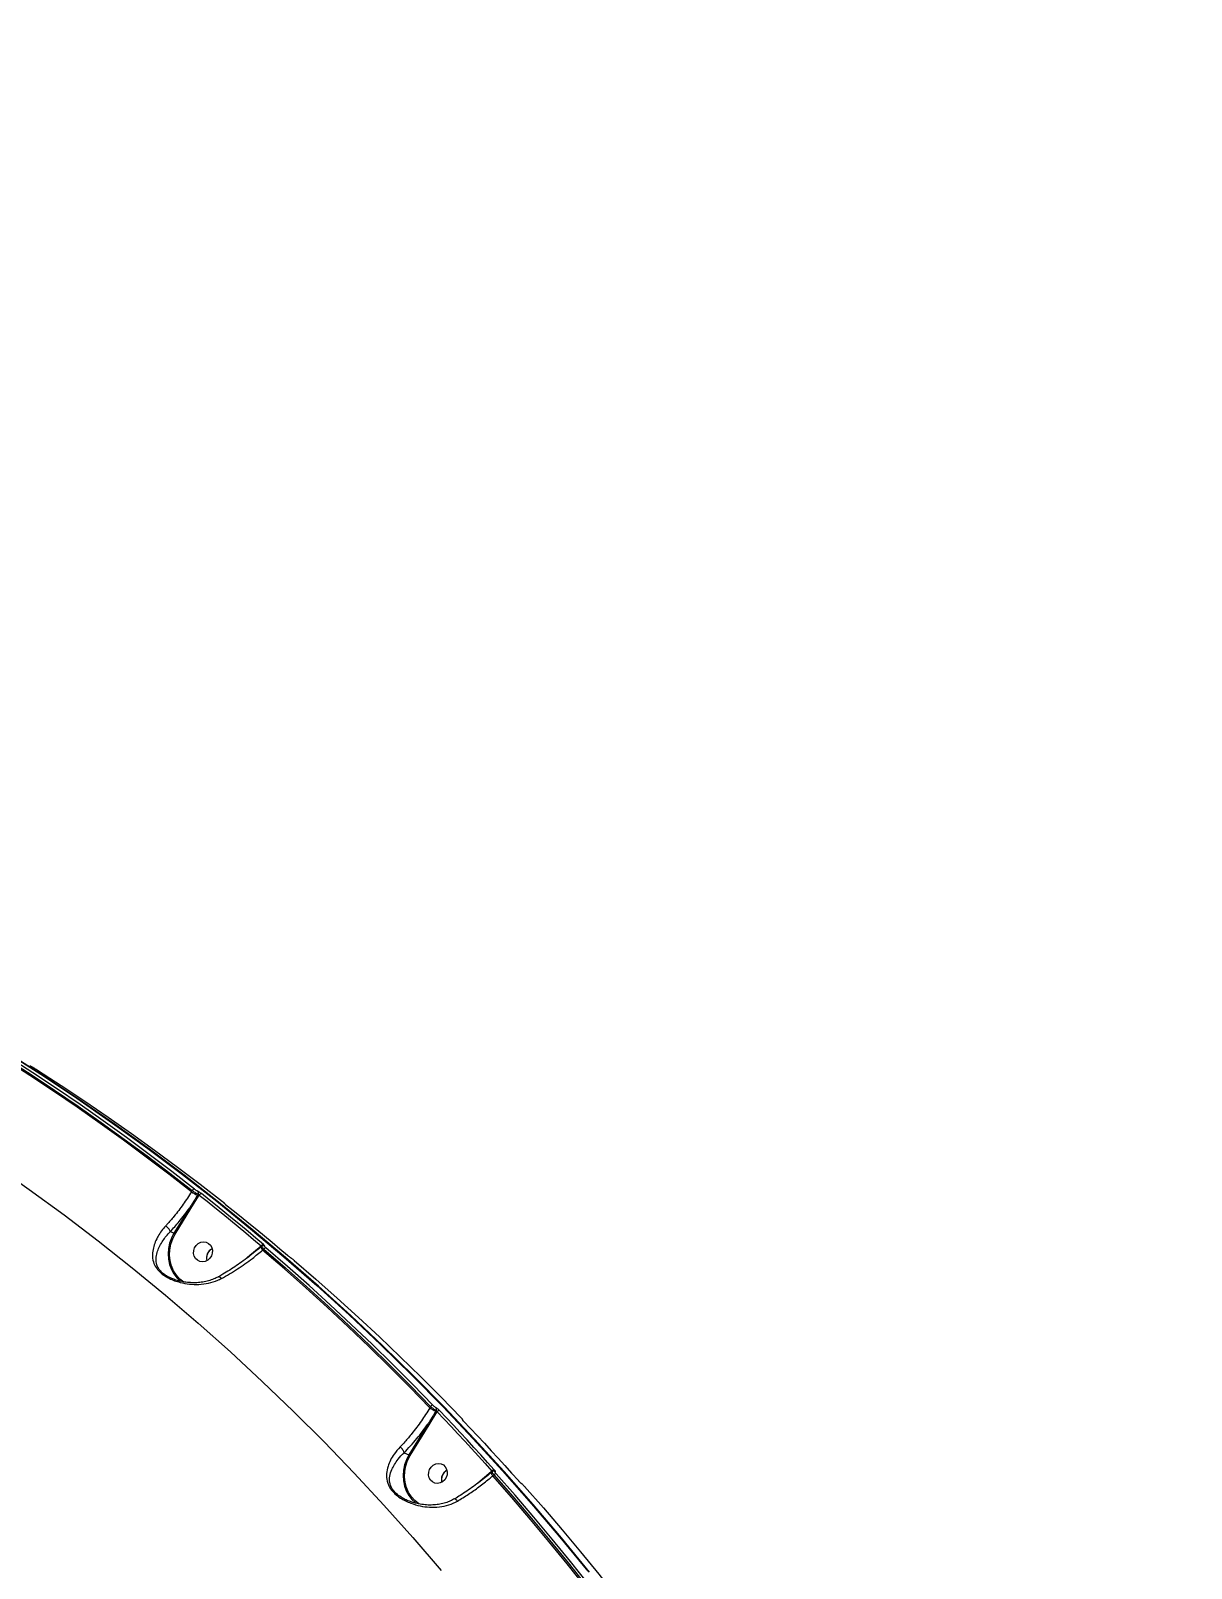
# Model space of a CAD drawing. Header units: millimetres. Extents: x -6879 to 7341, y -8047 to 7187.
# Drawn here: x 247 to 763, y 3752 to 4437 of the extents above; entities that cross this region are included whole.
import ezdxf

# ---------------------------------------------------------------- set-up
doc = ezdxf.new("R2010")
doc.units = ezdxf.units.MM
for name, color, linetype in [('DIKOM_ОБЪЕКТ', 7, 'Continuous'), ('DIKOM_РАЗМЕР_ЗОНА', 7, 'Continuous'), ('DIKOM_РАЗМЕР_ОБЪЕКТА', 7, 'Continuous')]:
    doc.layers.add(name, color=color, linetype=linetype)
doc.styles.add('style1', font='arial.ttf', dxfattribs={"width": 0.8})
doc.dimstyles.new('1-50', dxfattribs={"dimtxt": 300, "dimasz": 200, "dimexe": 100, "dimexo": 0, "dimgap": 100, "dimtad": 0, "dimdec": 0, "dimtxsty": 'style1', "dimcen": 0, "dimclrd": 7, "dimclre": 7, "dimadec": 1, "dimazin": 2, "dimtfac": 1, "dimtdec": 0, "dimtmove": 1, "dimatfit": 3, "dimfxl": 0, "dimlwd": 25, "dimlwe": 18, "dimarcsym": 0})

# ---------------------------------------------------------------- blocks, each defined once
blk = doc.blocks.new('*D19')
at = {"layer": 'Defpoints', "color": 0, "transparency": 16777216}
for p in [(5624.04, 6094.27), (-4435.35, 2864.29), (5624.04, -2640.11)]:
    blk.add_point(p, dxfattribs=at)
at = {"layer": 'DIKOM_РАЗМЕР_ОБЪЕКТА', "color": 7, "lineweight": 18, "transparency": 16777216}
for p, q in [((-4435.35, 2864.29), (-4435.35, 6194.27)), ((5624.04, -2640.11), (5624.04, 6194.27))]:
    blk.add_line(p, q, dxfattribs=at)
at = {"layer": 'DIKOM_РАЗМЕР_ОБЪЕКТА', "color": 7, "lineweight": 25, "transparency": 16777216}
for p, q in [((-4235.35, 6094.27), (2113.67, 6094.27)), ((5424.04, 6094.27), (3193.46, 6094.27))]:
    blk.add_line(p, q, dxfattribs=at)
at = {"layer": 'DIKOM_РАЗМЕР_ОБЪЕКТА', "color": 7, "transparency": 16777216}
for points in [[(-4235.35, 6127.6), (-4235.35, 6060.94), (-4435.35, 6094.27)], [(5424.04, 6127.6), (5424.04, 6060.94), (5624.04, 6094.27)]]:
    blk.add_solid(points, dxfattribs=at)
at = {"layer": 'DIKOM_РАЗМЕР_ОБЪЕКТА', "color": 0, "transparency": 16777216, "insert": (2653.56, 6094.27), "char_height": 300, "attachment_point": 5, "style": 'style1'}
blk.add_mtext('10100', dxfattribs=at)
blk = doc.blocks.new('*D17')
at = {"layer": 'Defpoints', "color": 0, "transparency": 16777216}
for p in [(-5935.35, 6990.27), (-5935.35, 998.27), (7340.79, -2830.86)]:
    blk.add_point(p, dxfattribs=at)
at = {"layer": 'DIKOM_РАЗМЕР_ЗОНА', "color": 7, "lineweight": 18, "transparency": 16777216}
for p, q in [((-5935.35, 998.27), (-5935.35, 7090.27)), ((7340.79, -2830.86), (7340.79, 7090.27))]:
    blk.add_line(p, q, dxfattribs=at)
at = {"layer": 'DIKOM_РАЗМЕР_ЗОНА', "color": 7, "lineweight": 25, "transparency": 16777216}
for p, q in [((-5735.35, 6990.27), (2016.67, 6990.27)), ((7140.79, 6990.27), (3096.46, 6990.27))]:
    blk.add_line(p, q, dxfattribs=at)
at = {"layer": 'DIKOM_РАЗМЕР_ЗОНА', "color": 7, "transparency": 16777216}
for points in [[(-5735.35, 7023.6), (-5735.35, 6956.94), (-5935.35, 6990.27)], [(7140.79, 7023.6), (7140.79, 6956.94), (7340.79, 6990.27)]]:
    blk.add_solid(points, dxfattribs=at)
at = {"layer": 'DIKOM_РАЗМЕР_ЗОНА', "color": 0, "transparency": 16777216, "insert": (2556.56, 6990.27), "char_height": 300, "attachment_point": 5, "style": 'style1'}
blk.add_mtext('13300', dxfattribs=at)

msp = doc.modelspace()

# ---------------------------------------------------------------- linework, layer by layer
at = {"layer": 'DIKOM_ОБЪЕКТ', "color": 7, "linetype": 'Continuous', "lineweight": 15}
for p, q in [((319.03, 3920.56), (318.68, 3920)), ((318.48, 3912.54), (321.87, 3918.1)), ((321.65, 3918.92), (321.34, 3918.42)), ((321.87, 3918.1), (322.14, 3918.54)), ((333.27, 3914.9), (333.16, 3914.99)), ((317.92, 3912.87), (310.91, 3901.52)), ((311.48, 3901.19), (318.48, 3912.54)), ((309.29, 3902.25), (310.91, 3901.52)), ((349.63, 3895.81), (344.66, 3891.58)), ((349.74, 3895.9), (349.63, 3895.81)), ((349.65, 3895.49), (349.64, 3895.48)), ((349.96, 3895.76), (349.65, 3895.49)), ((350.36, 3894.01), (350.86, 3894.44)), ((344.66, 3891.58), (343.53, 3890.6)), ((425.08, 3824.44), (424.73, 3823.86)), ((424.47, 3816.3), (427.92, 3821.97)), ((427.6, 3822.63), (427.39, 3822.29)), ((427.92, 3821.97), (427.99, 3822.09)), ((439.77, 3817.83), (439.73, 3817.86)), ((423.9, 3816.63), (415.44, 3802.92)), ((416, 3802.59), (424.47, 3816.3)), ((413.3, 3803.88), (415.44, 3802.92)), ((447.13, 3791.2), (446.05, 3790.27)), ((452, 3795.35), (447.13, 3791.2)), ((452.38, 3795.68), (452, 3795.35)), ((452.02, 3795.03), (452.01, 3795.02)), ((452.45, 3795.41), (452.02, 3795.03)), ((452.73, 3793.55), (453.22, 3793.98)), ((414.48, 3782.8), (414.13, 3782.94))]:
    msp.add_line(p, q, dxfattribs=at)
at = {"layer": 'DIKOM_ОБЪЕКТ', "color": 7, "linetype": 'Continuous', "lineweight": 15, "flags": 128}
for points in [[(151.3, 4029.75), (168.45, 4020.97), (185.44, 4011.87), (202.25, 4002.45), (218.89, 3992.7), (235.34, 3982.64), (251.61, 3972.26), (267.69, 3961.57), (283.56, 3950.57), (299.24, 3939.27), (314.71, 3927.66), (329.97, 3915.76), (345.02, 3903.56), (359.84, 3891.08), (374.44, 3878.3), (388.81, 3865.24), (402.95, 3851.91), (416.85, 3838.3), (430.51, 3824.42), (443.92, 3810.27), (457.08, 3795.86), (469.99, 3781.19), (482.64, 3766.27), (495.03, 3751.1)], [(495.77, 3750.77), (483.38, 3765.94), (470.73, 3780.86), (457.82, 3795.53), (444.66, 3809.94), (431.25, 3824.09), (417.59, 3837.97), (403.69, 3851.58), (389.55, 3864.91), (375.18, 3877.97), (360.58, 3890.75), (345.76, 3903.23), (330.71, 3915.43), (315.45, 3927.33), (299.98, 3938.94), (284.3, 3950.24), (268.42, 3961.24), (252.35, 3971.93), (236.08, 3982.3), (219.63, 3992.37), (202.99, 4002.12), (186.18, 4011.54), (169.19, 4020.64), (152.04, 4029.42)], [(318.68, 3920), (308.68, 3927.77), (298.58, 3935.42), (288.4, 3942.94), (278.13, 3950.33), (267.77, 3957.59), (257.33, 3964.72), (246.8, 3971.72), (236.19, 3978.58)], [(236.71, 3979.03), (247.3, 3972.18), (257.8, 3965.2), (268.22, 3958.08), (278.56, 3950.84), (288.81, 3943.46), (298.97, 3935.95), (309.04, 3928.32), (319.03, 3920.56)], [(319.97, 3921.21), (309.97, 3928.97), (299.89, 3936.61), (289.72, 3944.13), (279.46, 3951.51), (269.12, 3958.76), (258.69, 3965.88), (248.18, 3972.87), (237.58, 3979.73)], [(166.23, 3972.76), (182.68, 3963.04), (198.93, 3953), (215, 3942.64), (230.87, 3931.96), (246.54, 3920.97), (262, 3909.68), (277.25, 3898.08), (292.29, 3886.17), (307.1, 3873.97), (321.69, 3861.48), (336.05, 3848.7), (350.18, 3835.63), (364.06, 3822.28), (377.7, 3808.65), (391.09, 3794.75), (404.23, 3780.58), (417.12, 3766.15), (429.74, 3751.46)], [(250.14, 3974.11), (260.73, 3967.25), (271.25, 3960.26), (281.68, 3953.14), (292.02, 3945.89), (302.28, 3938.51), (312.45, 3931), (322.53, 3923.36), (332.52, 3915.59)], [(322.14, 3918.54), (325.63, 3915.76), (329.11, 3912.97), (332.58, 3910.16), (336.03, 3907.34), (339.47, 3904.51), (342.91, 3901.65), (346.33, 3898.78), (349.74, 3895.9)], [(350.7, 3896.53), (347.29, 3899.41), (343.87, 3902.28), (340.43, 3905.14), (336.98, 3907.98), (333.53, 3910.8), (330.06, 3913.61), (326.57, 3916.4), (323.08, 3919.18)], [(333.79, 3914.39), (337.29, 3911.61), (340.77, 3908.82), (344.24, 3906.01), (347.7, 3903.19), (351.14, 3900.35), (354.58, 3897.49), (358, 3894.62), (361.41, 3891.74)], [(310.91, 3901.52), (309.79, 3899.36), (308.97, 3897.08), (308.46, 3894.71), (308.29, 3892.32), (308.45, 3889.94), (308.93, 3887.64), (309.74, 3885.46), (310.85, 3883.46), (312.23, 3881.66), (313.86, 3880.12), (313.87, 3880.12)], [(315.22, 3879.8), (313.53, 3881.16), (311.98, 3882.87), (310.73, 3884.84), (309.79, 3887.01), (309.19, 3889.33), (308.94, 3891.75), (309.06, 3894.2), (309.52, 3896.63), (310.34, 3898.98), (311.48, 3901.19)], [(320.79, 3896.1), (321.73, 3896.95), (322.83, 3897.49), (324.02, 3897.69), (325.19, 3897.53), (326.24, 3897.03), (327.11, 3896.21), (327.7, 3895.16), (327.98, 3893.96), (327.92, 3892.69), (327.53, 3891.48), (326.83, 3890.4), (325.9, 3889.56), (324.79, 3889.02), (323.6, 3888.81), (322.44, 3888.97), (321.38, 3889.48), (320.52, 3890.29), (319.92, 3891.34), (319.65, 3892.55), (319.71, 3893.81), (320.1, 3895.03), (320.79, 3896.1)], [(327.86, 3894.65), (327.44, 3894.39), (326.5, 3893.55)], [(424.73, 3823.86), (415.79, 3833.05), (406.75, 3842.12), (397.61, 3851.07), (388.36, 3859.9), (379.01, 3868.61), (369.56, 3877.2), (360.01, 3885.67), (350.36, 3894.01)], [(350.86, 3894.44), (360.49, 3886.12), (370.02, 3877.66), (379.45, 3869.09), (388.78, 3860.4), (398.01, 3851.58), (407.14, 3842.65), (416.16, 3833.6), (425.08, 3824.44)], [(426.11, 3825), (417.18, 3834.18), (408.15, 3843.23), (399.02, 3852.17), (389.78, 3860.99), (380.44, 3869.7), (371, 3878.28), (361.46, 3886.73), (351.83, 3895.07)], [(364.39, 3889.45), (374.02, 3881.12), (383.56, 3872.66), (393, 3864.08), (402.34, 3855.38), (411.58, 3846.56), (420.71, 3837.62), (429.74, 3828.56), (438.66, 3819.39)], [(427.99, 3822.09), (431.09, 3818.83), (434.17, 3815.57), (437.24, 3812.29), (440.29, 3808.99), (443.34, 3805.69), (446.36, 3802.37), (449.38, 3799.03), (452.38, 3795.68)], [(453.43, 3796.23), (450.43, 3799.58), (447.41, 3802.92), (444.38, 3806.24), (441.33, 3809.55), (438.27, 3812.85), (435.2, 3816.13), (432.12, 3819.4), (429.02, 3822.65)], [(439.73, 3817.86), (442.83, 3814.61), (445.91, 3811.34), (448.99, 3808.06), (452.04, 3804.76), (455.09, 3801.45), (458.12, 3798.12), (461.14, 3794.79), (464.14, 3791.44)], [(415.44, 3802.92), (414.31, 3800.77), (413.49, 3798.48), (412.99, 3796.12), (412.81, 3793.72), (412.97, 3791.34), (413.46, 3789.04), (414.27, 3786.87), (415.37, 3784.86), (416.76, 3783.07), (418.39, 3781.53), (418.72, 3781.27)], [(420.03, 3781.01), (419.84, 3781.13), (418.05, 3782.56), (416.51, 3784.27), (415.26, 3786.24), (414.32, 3788.41), (413.72, 3790.73), (413.47, 3793.15), (413.58, 3795.6), (414.05, 3798.03), (414.86, 3800.38), (416, 3802.59)], [(425.32, 3797.51), (426.25, 3798.35), (427.36, 3798.89), (428.55, 3799.09), (429.71, 3798.93), (430.77, 3798.43), (431.63, 3797.62), (432.22, 3796.57), (432.5, 3795.36), (432.44, 3794.1), (432.05, 3792.88), (431.36, 3791.81), (430.42, 3790.96), (429.32, 3790.42), (428.13, 3790.22), (426.96, 3790.38), (425.9, 3790.88), (425.04, 3791.69), (424.45, 3792.74), (424.17, 3793.95), (424.23, 3795.21), (424.62, 3796.43), (425.32, 3797.51)], [(432.39, 3796.05), (431.96, 3795.79), (431.03, 3794.95)], [(517.07, 3713.63), (509.43, 3723.98), (501.68, 3734.24), (493.8, 3744.39), (485.81, 3754.43), (477.71, 3764.37), (469.49, 3774.21), (461.17, 3783.93), (452.73, 3793.55)], [(453.22, 3793.98), (461.64, 3784.38), (469.95, 3774.67), (478.15, 3764.86), (486.24, 3754.94), (494.21, 3744.91), (502.07, 3734.79), (509.81, 3724.55), (517.44, 3714.22)], [(518.54, 3714.7), (510.91, 3725.04), (503.16, 3735.28), (495.29, 3745.42), (487.31, 3755.45), (479.22, 3765.38), (471.02, 3775.2), (462.7, 3784.91), (454.27, 3794.52)], [(466.83, 3788.9), (475.26, 3779.3), (483.57, 3769.58), (491.78, 3759.76), (499.87, 3749.83), (507.85, 3739.8), (515.72, 3729.66), (523.47, 3719.42), (531.1, 3709.08)]]:
    msp.add_lwpolyline(points, dxfattribs=at)
at = {"layer": 'DIKOM_ОБЪЕКТ', "color": 7, "linetype": 'Continuous', "lineweight": 15}
for centre, radius, start, end in [((320.1, 3920), 1.21, 96.53737, 152.64449), ((320.82, 3919.48), 1, 325.82085, 45.2556), ((336.48, 3946.96), 32.31, 236.56948, 242.05742), ((318.3, 3912.7), 6.48, 56.57647, 62.05079), ((323.21, 3917.98), 1.21, 96.14064, 152.6281), ((315.36, 3907.87), 5.62, 56.27174, 62.98544), ((308.35, 3896.51), 5.62, 56.27174, 62.98544), ((330.13, 3890.43), 4.79, 118.24276, 193.56465), ((330.15, 3890.42), 4.81, 139.36311, 193.39672), ((348.73, 3895.1), 1.15, 25.28749, 38.0914), ((352.17, 3895.81), 2.55, 187.31768, 224.86568), ((350.82, 3895.29), 1.24, 95.37058, 150.57859), ((350.68, 3895.08), 0.932, 50.88944, 82.88095), ((351.95, 3893.82), 1.25, 95.65687, 150.26334), ((426.19, 3823.65), 1.36, 93.47109, 144.44403), ((442.52, 3850.82), 32.3, 236.56788, 242.05677), ((424.37, 3816.59), 6.44, 56.56461, 62.06739), ((426.76, 3823.21), 1.02, 325.77451, 37.69137), ((429.09, 3821.3), 1.36, 93.10475, 144.40527), ((438.51, 3817.94), 0.975, 15.71454, 44.79632), ((421.34, 3811.62), 5.63, 56.27244, 62.97425), ((412.88, 3797.91), 5.62, 56.27174, 62.98544), ((434.65, 3791.83), 4.79, 118.24276, 193.56465), ((434.67, 3791.82), 4.81, 139.36311, 193.39672), ((451.1, 3794.64), 1.15, 25.29213, 38.08676), ((454.55, 3795.35), 2.56, 187.45271, 224.80308), ((453.49, 3794.83), 1.4, 92.36344, 142.35313), ((454.34, 3793.11), 1.41, 92.58825, 142.08847), ((453.18, 3794.73), 0.933, 43.37492, 86.20709)]:
    msp.add_arc(centre, radius, start, end, dxfattribs=at)
for points, knots in [([(246.86, 3976.13), (246.92, 3976.09), (247.13, 3975.96), (247.35, 3975.83), (247.51, 3975.73)], [0, 0, 0, 0, 0.287881, 1, 1, 1, 1]), ([(247.51, 3975.73), (247.62, 3975.65), (247.88, 3975.5), (248.24, 3975.28), (248.41, 3975.17), (248.5, 3975.12)], [0, 0, 0, 0, 0.2986138, 0.6490442, 1, 1, 1, 1]), ([(248.5, 3975.12), (248.59, 3975.07), (248.77, 3974.97), (249.15, 3974.73), (249.58, 3974.47), (249.92, 3974.25), (250.1, 3974.14), (250.14, 3974.11)], [0, 0, 0, 0, 0.225024, 0.449623, 0.680357, 0.923862, 1, 1, 1, 1]), ([(319.03, 3920.56), (319.06, 3920.53), (319.31, 3920.35), (319.81, 3920.01), (320.52, 3919.55), (321.17, 3919.16), (321.49, 3919), (321.65, 3918.92)], [0, 0, 0, 0, 0.0422611, 0.2819664, 0.5212521, 0.7606244, 1, 1, 1, 1]), ([(321.53, 3920.2), (321.43, 3920.24), (321.24, 3920.34), (320.85, 3920.58), (320.43, 3920.86), (320.13, 3921.08), (319.99, 3921.19), (319.97, 3921.21)], [0, 0, 0, 0, 0.239407, 0.478717, 0.717929, 0.957726, 1, 1, 1, 1]), ([(323.08, 3919.18), (323.06, 3919.2), (322.92, 3919.31), (322.62, 3919.53), (322.2, 3919.81), (321.81, 3920.06), (321.62, 3920.15), (321.53, 3920.2)], [0, 0, 0, 0, 0.042638, 0.282492, 0.521638, 0.760762, 1, 1, 1, 1]), ([(318.68, 3920), (317.48, 3918.11), (315.04, 3914.29), (311.31, 3909.42), (308.66, 3906.34), (307.42, 3905), (307.23, 3904.8)], [0, 0, 0, 0, 0.343501, 0.696941, 0.954533, 1, 1, 1, 1]), ([(321.34, 3918.42), (321.17, 3918.14), (320.29, 3916.72), (319.16, 3914.86), (318.19, 3913.3), (317.92, 3912.87)], [0, 0, 0, 0, 0.153315, 0.766583, 1, 1, 1, 1]), ([(321.65, 3918.92), (321.68, 3918.91), (321.75, 3918.88), (321.87, 3918.79), (322, 3918.68), (322.09, 3918.59), (322.13, 3918.54), (322.14, 3918.54)], [0, 0, 0, 0, 0.2369097, 0.4742548, 0.713689, 0.9566014, 1, 1, 1, 1]), ([(332.52, 3915.59), (332.64, 3915.5), (332.87, 3915.31), (333.11, 3915.11), (333.22, 3914.99), (333.21, 3914.97), (333.17, 3914.99), (333.16, 3914.99)], [0, 0, 0, 0, 0.240693, 0.4814848, 0.7216204, 0.9612704, 1, 1, 1, 1]), ([(333.5, 3914.64), (333.49, 3914.66), (333.45, 3914.74), (333.38, 3914.84), (333.29, 3914.94), (333.14, 3915.09), (332.9, 3915.29), (332.63, 3915.51), (332.53, 3915.58)], [0, 0, 0, 0, 0.0510522, 0.1458781, 0.2370916, 0.3940775, 0.7897524, 1, 1, 1, 1]), ([(333.16, 3914.99), (333.15, 3915), (333.11, 3915.01), (333.1, 3915), (333.21, 3914.88), (333.44, 3914.67), (333.68, 3914.49), (333.79, 3914.39)], [0, 0, 0, 0, 0.038598, 0.278113, 0.518367, 0.759235, 1, 1, 1, 1]), ([(333.82, 3914.38), (333.8, 3914.39), (333.65, 3914.51), (333.46, 3914.66), (333.33, 3914.78), (333.29, 3914.82), (333.29, 3914.82), (333.29, 3914.82)], [0, 0, 0, 0, 0.07633, 0.507009, 0.798794, 0.96263, 1, 1, 1, 1]), ([(309.29, 3902.25), (310.6, 3903.7), (312.75, 3906.07), (315.62, 3909.7), (317.15, 3911.81), (317.92, 3912.87)], [0, 0, 0, 0, 0.4427, 0.720168, 1, 1, 1, 1]), ([(307.23, 3904.8), (307.06, 3904.61), (306.23, 3903.69), (304.92, 3902), (303.42, 3899.57), (302.26, 3897), (301.44, 3894.14), (301.18, 3891.18), (301.75, 3888.28), (302.98, 3886.03), (304.38, 3884.45), (305.68, 3883.32), (307.19, 3882.29), (309.03, 3881.29), (311.19, 3880.38), (314.18, 3879.46), (317.81, 3878.8), (322.06, 3878.66), (326.29, 3879.18), (329.64, 3880.19), (331.46, 3881.11), (332.01, 3881.38)], [0, 0, 0, 0, 0.013456, 0.066323, 0.119231, 0.183272, 0.24735, 0.32648, 0.405367, 0.467862, 0.499098, 0.530304, 0.561442, 0.592623, 0.634514, 0.676489, 0.748085, 0.819759, 0.893959, 0.968064, 1, 1, 1, 1]), ([(309.63, 3881.55), (309.46, 3881.62), (308.78, 3881.88), (307.64, 3882.51), (306.02, 3883.58), (304.95, 3884.61), (303.88, 3885.99), (303.04, 3887.75), (302.81, 3890.22), (303.28, 3892.79), (304.26, 3895.3), (305.5, 3897.55), (307.02, 3899.73), (308.3, 3901.23), (309.13, 3902.09), (309.28, 3902.25), (309.28, 3902.25)], [0, 0, 0, 0, 0.016656, 0.064435, 0.114055, 0.191692, 0.210791, 0.311031, 0.441187, 0.576406, 0.685365, 0.796177, 0.885926, 0.977278, 0.999943, 1, 1, 1, 1]), ([(309.28, 3902.25), (309.24, 3902.41), (309.15, 3902.75), (308.75, 3903.37), (308.22, 3903.99), (307.71, 3904.44), (307.38, 3904.69), (307.27, 3904.77), (307.23, 3904.8)], [0, 0, 0, 0, 0.220476, 0.440995, 0.661467, 0.881941, 0.963552, 1, 1, 1, 1]), ([(309.28, 3902.25), (309.28, 3902.25), (309.28, 3902.25), (309.29, 3902.25), (309.29, 3902.25)], [0, 0, 0, 0, 0.677379, 1, 1, 1, 1]), ([(349.62, 3895.5), (348.95, 3894.93), (347.37, 3893.57), (344.73, 3891.48), (341.77, 3889.26), (338.75, 3887.13), (335.69, 3885.12), (333.03, 3883.47), (331.4, 3882.55), (330.78, 3882.2)], [0, 0, 0, 0, 0.114819, 0.272532, 0.430819, 0.589129, 0.746939, 0.903864, 1, 1, 1, 1]), ([(332.01, 3881.38), (333.19, 3882.05), (335.56, 3883.38), (339.07, 3885.59), (342.5, 3887.92), (346.3, 3890.69), (348.86, 3892.78), (350.36, 3894.01)], [0, 0, 0, 0, 0.187285, 0.376549, 0.557007, 0.739196, 1, 1, 1, 1]), ([(349.74, 3895.9), (349.79, 3895.88), (349.89, 3895.85), (349.95, 3895.83), (349.98, 3895.82)], [0, 0, 0, 0, 0.5984502, 1, 1, 1, 1]), ([(349.98, 3895.73), (349.96, 3895.72), (349.9, 3895.69), (350.02, 3895.43), (350.34, 3895), (350.69, 3894.63), (350.86, 3894.44)], [0, 0, 0, 0, 0.141639, 0.426323, 0.713853, 1, 1, 1, 1]), ([(350.79, 3896), (350.77, 3896), (350.65, 3896.03), (350.39, 3895.99), (350.12, 3895.9), (350, 3895.78), (349.97, 3895.75)], [0, 0, 0, 0, 0.095096, 0.459133, 0.848682, 1, 1, 1, 1]), ([(351.27, 3895.8), (351.27, 3895.8), (351.32, 3895.79), (351.36, 3895.83), (351.27, 3895.98), (351.05, 3896.22), (350.82, 3896.43), (350.7, 3896.53)], [0, 0, 0, 0, 0.027817, 0.265007, 0.507725, 0.753977, 1, 1, 1, 1]), ([(351.83, 3895.07), (351.71, 3895.17), (351.48, 3895.38), (351.26, 3895.62), (351.17, 3895.77), (351.21, 3895.81), (351.26, 3895.8), (351.27, 3895.8)], [0, 0, 0, 0, 0.245815, 0.491739, 0.734288, 0.971478, 1, 1, 1, 1]), ([(361.41, 3891.74), (361.44, 3891.71), (361.59, 3891.59), (361.88, 3891.35), (362.28, 3891.04), (362.64, 3890.77), (362.81, 3890.65), (362.9, 3890.6)], [0, 0, 0, 0, 0.055735, 0.296796, 0.532624, 0.766193, 1, 1, 1, 1]), ([(362.9, 3890.6), (362.99, 3890.54), (363.16, 3890.43), (363.52, 3890.15), (363.92, 3889.85), (364.21, 3889.6), (364.36, 3889.48), (364.39, 3889.45)], [0, 0, 0, 0, 0.234075, 0.467939, 0.703952, 0.944857, 1, 1, 1, 1]), ([(330.76, 3882.25), (330.25, 3881.98), (329.01, 3881.29), (326.87, 3880.51), (324.37, 3879.87), (321.73, 3879.53), (319, 3879.46), (316.33, 3879.68), (313.91, 3880.1), (311.84, 3880.68), (310.43, 3881.17), (309.74, 3881.49), (309.63, 3881.55)], [0, 0, 0, 0, 0.080689, 0.197505, 0.317781, 0.440872, 0.567969, 0.697084, 0.806118, 0.899479, 0.983692, 1, 1, 1, 1]), ([(330.8, 3882.17), (330.87, 3882.19), (331.02, 3882.25), (331.4, 3882.03), (331.73, 3881.71), (331.93, 3881.48), (331.98, 3881.42), (332.01, 3881.38)], [0, 0, 0, 0, 0.256926, 0.577606, 0.898279, 0.946099, 1, 1, 1, 1]), ([(425.08, 3824.44), (425.13, 3824.4), (425.37, 3824.19), (425.85, 3823.79), (426.52, 3823.3), (427.14, 3822.88), (427.45, 3822.72), (427.6, 3822.63)], [0, 0, 0, 0, 0.054764, 0.294404, 0.53012, 0.764694, 1, 1, 1, 1]), ([(427.56, 3823.83), (427.47, 3823.88), (427.29, 3823.98), (426.93, 3824.25), (426.54, 3824.58), (426.27, 3824.84), (426.13, 3824.98), (426.11, 3825)], [0, 0, 0, 0, 0.233996, 0.46792, 0.703935, 0.944851, 1, 1, 1, 1]), ([(424.73, 3823.86), (423.5, 3821.9), (421, 3817.92), (417.2, 3812.89), (413.98, 3809.08), (412.2, 3807.19), (411.47, 3806.43)], [0, 0, 0, 0, 0.307258, 0.623317, 0.846351, 1, 1, 1, 1]), ([(427.39, 3822.29), (427.21, 3822), (426.34, 3820.59), (425.19, 3818.69), (424.19, 3817.1), (423.9, 3816.63)], [0, 0, 0, 0, 0.150415, 0.75213, 1, 1, 1, 1]), ([(429.02, 3822.65), (428.99, 3822.68), (428.86, 3822.82), (428.58, 3823.08), (428.2, 3823.41), (427.84, 3823.68), (427.66, 3823.78), (427.56, 3823.83)], [0, 0, 0, 0, 0.055754, 0.29678, 0.532668, 0.766185, 1, 1, 1, 1]), ([(427.6, 3822.63), (427.63, 3822.61), (427.69, 3822.57), (427.79, 3822.45), (427.89, 3822.3), (427.96, 3822.17), (427.98, 3822.1), (427.99, 3822.09)], [0, 0, 0, 0, 0.217902, 0.443609, 0.683595, 0.939771, 1, 1, 1, 1]), ([(439.55, 3818.07), (439.55, 3818.12), (439.53, 3818.25), (439.45, 3818.43), (439.33, 3818.63), (439.13, 3818.9), (438.86, 3819.19), (438.67, 3819.4), (438.63, 3819.43)], [0, 0, 0, 0, 0.087033, 0.198249, 0.322985, 0.582359, 0.925917, 1, 1, 1, 1]), ([(438.66, 3819.39), (438.77, 3819.28), (438.98, 3819.05), (439.19, 3818.79), (439.28, 3818.64), (439.25, 3818.61), (439.2, 3818.63), (439.2, 3818.63)], [0, 0, 0, 0, 0.245795, 0.491761, 0.734297, 0.971565, 1, 1, 1, 1]), ([(439.2, 3818.63), (439.19, 3818.63), (439.15, 3818.64), (439.12, 3818.62), (439.21, 3818.46), (439.41, 3818.2), (439.63, 3817.97), (439.73, 3817.86)], [0, 0, 0, 0, 0.027847, 0.265046, 0.507668, 0.753935, 1, 1, 1, 1]), ([(439.77, 3817.83), (439.75, 3817.85), (439.64, 3817.97), (439.49, 3818.13), (439.38, 3818.26), (439.35, 3818.32), (439.35, 3818.31), (439.35, 3818.31)], [0, 0, 0, 0, 0.085964, 0.483989, 0.772319, 0.95655, 1, 1, 1, 1]), ([(413.3, 3803.88), (414.25, 3804.87), (416.16, 3806.85), (418.9, 3810.04), (421.5, 3813.3), (423.09, 3815.52), (423.9, 3816.63)], [0, 0, 0, 0, 0.259547, 0.521838, 0.75988, 1, 1, 1, 1]), ([(411.47, 3806.43), (410.55, 3805.37), (408.86, 3803.44), (407.18, 3800.55), (405.98, 3797.65), (405.33, 3794.57), (405.51, 3791.78), (406.27, 3789.52), (407.32, 3787.62), (409.09, 3785.58), (411.47, 3783.77), (413.9, 3782.4), (416.81, 3781.14), (420.4, 3780.1), (424.67, 3779.53), (429, 3779.66), (433.24, 3780.48), (435.79, 3781.74), (437.03, 3782.36)], [0, 0, 0, 0, 0.078549, 0.143057, 0.207602, 0.287213, 0.366549, 0.405753, 0.444851, 0.497444, 0.549689, 0.59227, 0.634937, 0.707296, 0.779729, 0.854484, 0.92914, 1, 1, 1, 1]), ([(414.13, 3782.94), (414.12, 3782.95), (413.37, 3783.25), (411.85, 3784.13), (409.68, 3785.7), (408.14, 3787.49), (407.31, 3789.1), (407.04, 3790.06), (406.77, 3791.54), (406.83, 3793.5), (407.66, 3796.16), (408.97, 3798.68), (410.74, 3801.23), (412.31, 3802.92), (413.29, 3803.88), (413.29, 3803.88)], [0, 0, 0, 0, 0.001828, 0.073352, 0.156665, 0.239381, 0.299868, 0.363065, 0.3663, 0.499235, 0.637687, 0.749403, 0.863042, 0.999934, 1, 1, 1, 1]), ([(413.29, 3803.88), (413.26, 3804.06), (413.19, 3804.41), (412.82, 3805.06), (412.31, 3805.71), (411.86, 3806.13), (411.58, 3806.35), (411.51, 3806.4), (411.47, 3806.43)], [0, 0, 0, 0, 0.231615, 0.46323, 0.694868, 0.926497, 0.961036, 1, 1, 1, 1]), ([(413.29, 3803.88), (413.29, 3803.88), (413.29, 3803.88), (413.3, 3803.88), (413.3, 3803.88)], [0, 0, 0, 0, 0.635448, 1, 1, 1, 1]), ([(451.99, 3795.05), (451.32, 3794.47), (449.75, 3793.12), (447.15, 3791.07), (444.23, 3788.89), (441.25, 3786.8), (438.42, 3784.94), (436.59, 3783.84), (435.77, 3783.35)], [0, 0, 0, 0, 0.132843, 0.31222, 0.49239, 0.672758, 0.85265, 1, 1, 1, 1]), ([(437.03, 3782.36), (438.67, 3783.35), (441.89, 3785.31), (446.64, 3788.66), (450.22, 3791.43), (452.2, 3793.11), (452.73, 3793.55)], [0, 0, 0, 0, 0.302893, 0.594463, 0.892029, 1, 1, 1, 1]), ([(452.38, 3795.68), (452.42, 3795.65), (452.5, 3795.59), (452.58, 3795.5), (452.59, 3795.47), (452.59, 3795.46)], [0, 0, 0, 0, 0.337091, 0.670589, 1, 1, 1, 1]), ([(452.48, 3795.38), (452.45, 3795.37), (452.38, 3795.33), (452.48, 3795.04), (452.75, 3794.57), (453.07, 3794.18), (453.22, 3793.98)], [0, 0, 0, 0, 0.154965, 0.436297, 0.718303, 1, 1, 1, 1]), ([(453.24, 3795.65), (453.2, 3795.66), (453.06, 3795.68), (452.76, 3795.62), (452.56, 3795.48), (452.46, 3795.41)], [0, 0, 0, 0, 0.13938, 0.578038, 1, 1, 1, 1]), ([(453.85, 3795.37), (453.86, 3795.37), (453.92, 3795.37), (453.96, 3795.42), (453.9, 3795.6), (453.73, 3795.88), (453.53, 3796.11), (453.43, 3796.23)], [0, 0, 0, 0, 0.038547, 0.278123, 0.518365, 0.759196, 1, 1, 1, 1]), ([(454.27, 3794.52), (454.17, 3794.63), (453.98, 3794.86), (453.8, 3795.14), (453.74, 3795.33), (453.79, 3795.38), (453.85, 3795.37), (453.85, 3795.37)], [0, 0, 0, 0, 0.240669, 0.48141, 0.72168, 0.961231, 1, 1, 1, 1]), ([(464.14, 3791.44), (464.16, 3791.41), (464.29, 3791.28), (464.54, 3791.01), (464.9, 3790.66), (465.24, 3790.36), (465.41, 3790.23), (465.49, 3790.17)], [0, 0, 0, 0, 0.042631, 0.282455, 0.521604, 0.760769, 1, 1, 1, 1]), ([(465.49, 3790.17), (465.57, 3790.11), (465.74, 3789.99), (466.08, 3789.68), (466.43, 3789.33), (466.69, 3789.06), (466.81, 3788.92), (466.83, 3788.9)], [0, 0, 0, 0, 0.239384, 0.478652, 0.717881, 0.957715, 1, 1, 1, 1]), ([(435.75, 3783.39), (435.17, 3783.06), (433.86, 3782.33), (431.66, 3781.53), (429.21, 3780.91), (426.64, 3780.6), (423.96, 3780.56), (421.19, 3780.81), (418.54, 3781.33), (416.22, 3782.06), (414.79, 3782.59), (414.15, 3782.92), (414.13, 3782.93)], [0, 0, 0, 0, 0.090415, 0.200266, 0.313932, 0.430174, 0.549662, 0.676463, 0.802783, 0.907552, 0.997074, 1, 1, 1, 1]), ([(435.79, 3783.31), (435.85, 3783.33), (435.98, 3783.37), (436.34, 3783.14), (436.69, 3782.79), (436.92, 3782.5), (437.01, 3782.39), (437.03, 3782.36)], [0, 0, 0, 0, 0.24497, 0.542776, 0.840572, 0.950805, 1, 1, 1, 1])]:
    msp.add_open_spline(points, degree=3, knots=knots, dxfattribs=at)

# ---------------------------------------------------------------- dimensions: what is measured, and where the dimension line sits
at = {"layer": 'DIKOM_РАЗМЕР_ЗОНА'}
dim = msp.add_linear_dim(base=(-5935.35, 6990.27), p1=(7340.79, -2830.86), p2=(-5935.35, 998.27), text='13300', dimstyle='1-50', override={"dimscale": 1, "dimtix": 0, "dimtofl": 1, "dimtmove": 1, "dimatfit": 3}, dxfattribs=at)
dim.commit()
dim.dimension.update_dxf_attribs({"geometry": '*D17', "text_midpoint": (2556.56, 6990.27), "dimtype": 160})
at = {"layer": 'DIKOM_РАЗМЕР_ОБЪЕКТА'}
dim = msp.add_linear_dim(base=(5624.04, 6094.27), p1=(-4435.35, 2864.29), p2=(5624.04, -2640.11), text='10100', dimstyle='1-50', override={"dimscale": 1, "dimtix": 0, "dimtofl": 1, "dimtmove": 1, "dimatfit": 3}, dxfattribs=at)
dim.commit()
dim.dimension.update_dxf_attribs({"geometry": '*D19', "text_midpoint": (2653.56, 6094.27), "dimtype": 160})

doc.saveas('drawing.dxf')
